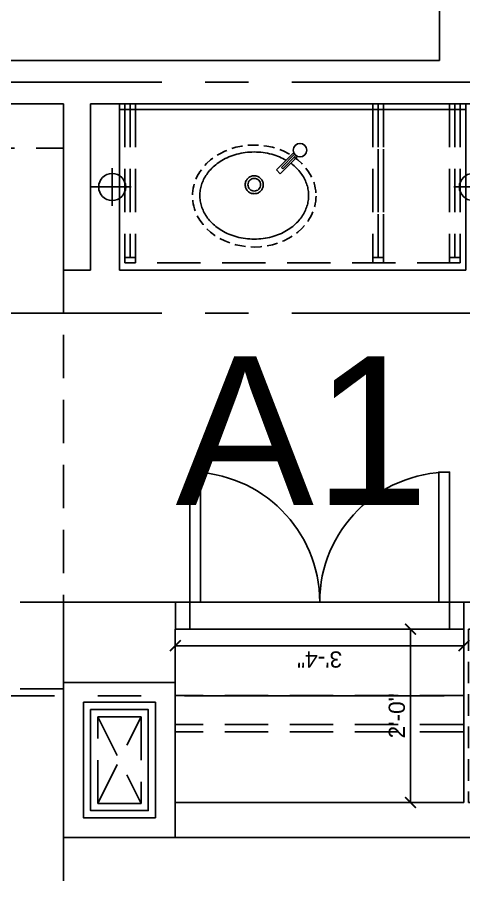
# Model space of a CAD drawing. Header units: inches. Extents: x 24000 to 28048, y 0 to 3165.
# Drawn here: x 24474.8 to 24536.7, y 1505.3 to 1625.3 of the extents above; entities that cross this region are included whole.
import ezdxf

# ---------------------------------------------------------------- set-up
doc = ezdxf.new("R2010")
doc.units = ezdxf.units.IN
doc.header["$LTSCALE"] = 48
doc.header["$MEASUREMENT"] = 0
for name, pattern in [('CENTER2', [1.125, 0.75, -0.125, 0.125, -0.125]), ('HIDDEN', [0.375, 0.25, -0.125]), ('HIDDEN2', [0.1875, 0.125, -0.0625])]:
    doc.linetypes.add(name, pattern=pattern)
for name, color, linetype in [('_0_Objects', 8, 'Continuous'), ('A-Door', 8, 'Continuous'), ('A-Door-Head', 8, 'Continuous'), ('A-Flor-Case', 8, 'Continuous'), ('A-Flor-Case-Hidden', 8, 'HIDDEN2'), ('A-Flor-Outline', 8, 'Continuous'), ('A-Flor-Ovhd', 8, 'HIDDEN2'), ('A-Flor-Pfix', 8, 'Continuous'), ('A-Flor-Soffit', 8, 'HIDDEN2'), ('A-Flor-Wall Mtd Fixture', 8, 'Continuous'), ('A-Grid(3-32)', 8, 'CENTER2'), ('A-HVAC', 8, 'HIDDEN2'), ('A-Wall-Full', 8, 'Continuous')]:
    doc.layers.add(name, color=color, linetype=linetype)
doc.layers.add('G-Anno-Nplt', color=8, linetype='Continuous', lineweight=18, plot=False)
doc.layers.add('G-Anno-View', color=8, linetype='Continuous', lineweight=18, plot=False)
doc.styles.add('G1DIM', font='arial.ttf')
doc.dimstyles.new('Aec-Arch-I-96', dxfattribs={"dimscale": 96, "dimtxt": 0.09375, "dimasz": 0.0625, "dimexe": 0.0625, "dimexo": 0.0625, "dimgap": 0.03125, "dimtad": 1, "dimdec": 3, "dimzin": 3, "dimdsep": 46, "dimlunit": 4, "dimtxsty": 'G1DIM', "dimblk": 'ARCHTICK', "dimcen": 0.09375, "dimclrd": 256, "dimclre": 256, "dimclrt": 256, "dimazin": 2, "dimtfac": 0.75, "dimtdec": 3, "dimtix": 1, "dimtmove": 2, "dimatfit": 2, "dimldrblk": 'OPEN90', "dimfxl": 0.0625, "dimtolj": 1, "dimtzin": 0, "dimarcsym": 0})

# ---------------------------------------------------------------- blocks, each defined once
blk = doc.blocks.new('4TH FLOOR - STRUCTURAL GRID')
at = {"layer": 'A-Grid(3-32)'}
for p, q in [((2119.384439320827, -14425.75000000001), (5897.614354035701, -14425.75000000001)), ((2119.384439320827, -14457.75000000001), (5897.614354035701, -14457.75000000001)), ((2104.499396678264, -14510.75001633568), (5912.499396678264, -14510.75001633568))]:
    blk.add_line(p, q, dxfattribs=at)
blk = doc.blocks.new('Suite Vanity and Bath 1')
at = {"layer": 'A-Wall-Full'}
blk.add_line((0, 72.875), (0, 0), dxfattribs=at)
blk = doc.blocks.new('King Suite 7')
at = {"layer": 'A-Wall-Full'}
blk.add_line((181.3661246222546, 2.999999999998181), (8.354249622239877, 2.999999999998181), dxfattribs=at)
blk.add_blockref('Suite Vanity and Bath 1', (181.3661246222546, 2.999999999998181))
blk = doc.blocks.new('Plumbing Chase')
at = {"layer": 'A-Flor-Outline', "linetype": 'HIDDEN2', "ltscale": 0.5}
blk.add_lwpolyline([(0.624999999992724, 0), (6.624999999992724, 0), (6.624999999992724, 24), (0.624999999992724, 24)], close=True, dxfattribs=at)
at = {"layer": 'G-Anno-Nplt'}
for centre in [(3.624999999992724, 18), (3.624999999992724, 12), (3.624999999992724, 6)]:
    blk.add_circle(centre, 2.5, dxfattribs=at)
blk = doc.blocks.new('18in door')
blk.add_lwpolyline([(0, 0), (1.5, 0), (1.5, 18), (0, 18)], close=True)
blk.add_arc((0, 0), 18, 0, 90)
blk = doc.blocks.new('Single 12x6 HVAC Shaft')
at = {"layer": 'A-Flor-Outline'}
blk.add_lwpolyline([(3.75, 17.75), (11.75, 17.75), (11.75, 3.75), (3.75, 3.75)], close=True, dxfattribs=at)
at = {"layer": 'A-HVAC'}
for p, q in [((4.75, 16.75), (10.75, 4.75)), ((4.75, 4.75), (10.75, 16.75))]:
    blk.add_line(p, q, dxfattribs=at)
blk.add_lwpolyline([(4.75, 16.75), (10.75, 16.75), (10.75, 4.75), (4.75, 4.75)], close=True, dxfattribs=at)
at = {"layer": 'A-Wall-Full'}
for points in [[(0, 21.5), (15.5, 21.5), (15.5, 0), (0, 0)], [(2.75, 18.75), (12.75, 18.75), (12.75, 2.75), (2.75, 2.75)]]:
    blk.add_lwpolyline(points, close=True, dxfattribs=at)
blk = doc.blocks.new('wall sconce')
for p, q in [((2, -2.625), (2, 2.625)), ((-1, 0), (4.625, 0))]:
    blk.add_line(p, q)
blk.add_circle((2, 0), 1.875)
blk = doc.blocks.new('sink1915rear')
for p, q in [((-6.004823403472336, -4.539642394007879), (-3.607189023905249, -6.937276773574965)), ((-5.778622522350549, -4.412289884536392), (-3.960742414498522, -6.230169992388417)), ((-5.601845827053911, -4.235513189239756), (-3.783965719201888, -6.05339329709178)), ((-5.474493317582425, -4.009312308117968), (-3.076858938015338, -6.406946687685053)), ((-3.960742414498522, -6.230169992388417), (-3.783965719201888, -6.05339329709178)), ((-3.607189023905249, -6.937276773574965), (-3.076858938015338, -6.406946687685053))]:
    blk.add_line(p, q)
blk.add_circle((-6.347227801003122, -3.666907910587183), 0.9375)
for points, knots in [([(0.0004528601065345583, -3.91076877255836), (-0.4126250764766866, -3.926481334309422), (-1.229345721615267, -3.957547562818874), (-2.411726861462984, -4.201425570674523), (-3.481891077401134, -4.565371331874287), (-4.132568998395769, -4.888289128985303), (-4.42554070006971, -5.058264925630697)], [0, 0, 0, 0, 1.238365004979438, 2.448444170486671, 3.606048187069407, 4.621257040060851, 4.621257040060851, 4.621257040060851, 4.621257040060851]), ([(-5.068493935649283, -5.475971861836875), (-5.158453843785232, -5.541295895701818), (-5.499234016115146, -5.801062842462793), (-6.033423511483338, -6.293099343300849), (-6.597211587900805, -6.98617685947119), (-7.025952191445331, -7.708484889703257), (-7.324374776655734, -8.448638472511954), (-7.500775518326225, -9.197108066528614), (-7.559659323057947, -9.949188037262637), (-7.500745584228877, -10.70145636589178), (-7.324216297325545, -11.45046201719007), (-7.025472792042468, -12.19140276557655), (-6.596190983354095, -12.91461983421322), (-6.031694278158003, -13.60861709277041), (-5.327277413640399, -14.25751553891327), (-4.481233270928467, -14.83824198700177), (-3.502784771569392, -15.32976732019944), (-2.408215916333365, -15.70215543521141), (-1.22713508602255, -15.94594164893018), (-0.4117005270669409, -15.97701054819682), (0.0004589975065272256, -15.99271425195836)], [5.387657404741645, 5.387657404741645, 5.387657404741645, 5.387657404741645, 5.720939566022763, 6.671914558966629, 7.558930469905226, 8.391938934834847, 9.182353751364623, 9.94385050592812, 10.6900528230439, 11.43645772895954, 12.19852389533066, 12.98981513865818, 13.82391691069281, 14.71212740683209, 15.6642881085877, 16.68723626789985, 17.78085518532396, 18.93843724306726, 20.14741629025649, 21.38303016869123, 21.38303016869123, 21.38303016869123, 21.38303016869123])]:
    blk.add_open_spline(points, degree=3, knots=knots)
for points in [[(0.0004528598065292044, -3.910768090758356), (1.235398677506524, -3.992301177658359), (2.421989394306536, -4.229653737358358), (3.51674184070653, -4.605959435758358), (4.492905708806532, -5.097619465258358), (5.333913246206535, -5.678187459458357), (6.032236193606522, -6.323730615858359), (6.590464929406522, -7.013078333958358), (7.014007638706531, -7.730387864458358), (7.308822586206531, -8.463773831658358), (7.482779795906524, -9.205143845458359), (7.540467743906532, -9.949121220958357), (7.482760787506535, -10.69330034585836), (7.308676673006531, -11.43522553545836), (7.013537163906534, -12.16942574765836), (6.589443024006528, -12.88767952865836), (6.030482920006534, -13.57797237235836), (5.331320934106529, -14.22435491845836), (4.489510967006524, -14.80557130815836), (3.512820066106528, -15.29762395235836), (2.418128098406527, -15.67403827005836), (1.232639430006529, -15.91129127545836), (0.000458997406525441, -15.99271460255836)], [(0.0001532756065358853, -9.702288986758358), (-0.4781987342934713, -9.607139346958359), (-0.8837266100934755, -9.336176053958358), (-1.154693306093471, -8.930650118958358), (-1.249846724393464, -8.452298014358359), (-1.154698973993476, -7.973941538058359), (-0.8837337915934711, -7.568409100958359), (-0.4782032952934685, -7.297440515658359), (0.0001532756065358853, -7.20228898665836)], [(0.0001532816065292764, -7.57728898665836), (-0.3346915431934718, -7.643893076658358), (-0.6185694750934658, -7.833574870258357), (-0.8082429797934694, -8.117445001858357), (-0.8748467242934694, -8.452295324158356), (-0.8082390134934698, -8.787142547058359), (-0.6185644455934707, -9.07100813245836), (-0.3346883527934708, -9.260686218258357), (0.0001532824065293426, -9.32728898665836)], [(0.0001532756065358853, -9.702288986758358), (0.4785052856065306, -9.607139346958359), (0.8840331614065349, -9.336176053958358), (1.154999857306535, -8.930650118958358), (1.250153275606536, -8.452298014358359), (1.155005525206533, -7.973941538058359), (0.8840403429065304, -7.568409100958359), (0.4785098466065278, -7.297440515658359), (0.0001532756065358853, -7.20228898665836)], [(0.0001532816065292764, -7.57728898665836), (0.3349980945065312, -7.643893076658358), (0.6188760264065252, -7.833574870258357), (0.8085495311065358, -8.117445001858357), (0.8751532756065359, -8.452295324158356), (0.8085455648065292, -8.787142547058359), (0.61887099690653, -9.07100813245836), (0.3349949041065301, -9.260686218258357), (0.0001532824065293426, -9.32728898665836)]]:
    blk.add_spline(points, degree=3)
at = {"layer": 'A-Flor-Case-Hidden', "linetype": 'HIDDEN2', "ltscale": 0.25, "extrusion": (0, 0, -1)}
blk.add_ellipse((0.0001532769065306638, -10.01428898665836), major_axis=(-8.5625, 0), ratio=0.8248175182481752, dxfattribs=at)
blk = doc.blocks.new('41in Std Vanity')
at = {"layer": 'A-Flor-Case'}
for p, q in [((23.00000000001091, 52), (0, 52)), ((0.7500000000013642, 4), (0.7500000000109139, 52)), ((23.00000000000045, 4), (23.00000000001091, 52)), ((23.00000000000045, 4), (4.547473508864641e-13, 4))]:
    blk.add_line(p, q, dxfattribs=at)
at = {"layer": 'A-Flor-Case-Hidden'}
for p, q in [((0, 51.25), (22.00000000000091, 51.25)), ((0, 50.5), (21.25000000000114, 50.5)), ((22.00000000000091, 4.75), (22.00000000001, 51.125)), ((0, 49.75), (21.25000000000114, 49.75)), ((0, 16.875), (21.25000000000114, 16.875)), ((0, 16.125), (21.25000000000114, 16.125)), ((21.25000000000364, 16.125), (0.750000000003638, 16.125)), ((0, 15.375), (22.00000000000091, 15.375)), ((21.25000000000364, 15.375), (0.750000000003638, 15.375)), ((0, 6.25), (21.25000000000114, 6.25)), ((0, 5.5), (21.25000000000114, 5.5)), ((0, 4.75), (22.00000000000091, 4.75))]:
    blk.add_line(p, q, dxfattribs=at)
for points in [[(21.25000000000114, 49.75), (22.00000000000091, 49.75), (22.00000000000091, 51.25), (21.25000000000114, 51.25)], [(21.25000000000114, 16.875), (22.00000000000091, 16.875), (22.00000000000091, 15.375), (21.25000000000114, 15.375)], [(21.25000000000114, 6.25), (22.00000000000091, 6.25), (22.00000000000091, 4.75), (21.25000000000114, 4.75)]]:
    blk.add_lwpolyline(points, close=True, dxfattribs=at)
at = {"layer": 'A-Wall-Full'}
for p, q in [((0, 0), (0, 56)), ((0, 56), (23.00000000001091, 55.99999999999091)), ((23.00000000001091, 0), (0, 0))]:
    blk.add_line(p, q, dxfattribs=at)
at = {"layer": 'A-Flor-Pfix', "rotation": 90}
blk.add_blockref('sink1915rear', (2.736114859054396, 33.31233616187853), dxfattribs=at)
at = {"layer": 'A-Flor-Wall Mtd Fixture', "xscale": -1, "rotation": 90}
blk.add_blockref('wall sconce', (11.500000000005, 54.99999999999545), dxfattribs=at)
at = {"layer": 'A-Flor-Wall Mtd Fixture', "rotation": 90}
blk.add_blockref('wall sconce', (11.50000000000546, 1), dxfattribs=at)
blk = doc.blocks.new('_ArchTick')
at = {"linetype": 'ByBlock', "const_width": 0.15}
blk.add_lwpolyline([(-0.5, -0.5), (0.5, 0.5)], dxfattribs=at)
blk = doc.blocks.new('*D120')
at = {"layer": 'Defpoints', "transparency": 16777216}
for p in [(-44.24999999996908, -73.66177795123986), (-4.249999999965439, -73.66177795122712), (-4.249999999965439, -75.0334169595917)]:
    blk.add_point(p, dxfattribs=at)
at = {"layer": 'G-Anno-Nplt', "lineweight": -2, "transparency": 16777216}
for p, q in [((-44.24999999996907, -75.0334169595917), (-4.24999999996543, -75.0334169595917)), ((-44.24999999996907, -75.16177795123986), (-44.24999999996907, -76.5334169595917)), ((-4.24999999996543, -75.16177795122712), (-4.249999999965429, -76.5334169595917))]:
    blk.add_line(p, q, dxfattribs=at)
at = {"layer": 'G-Anno-Nplt', "lineweight": -2, "transparency": 16777216, "xscale": 1.5, "yscale": 1.5, "zscale": 1.5, "rotation": 180}
blk.add_blockref('_ArchTick', (-44.24999999996907, -75.0334169595917), dxfattribs=at)
at = {"layer": 'G-Anno-Nplt', "lineweight": -2, "transparency": 16777216, "xscale": 1.5, "yscale": 1.5, "zscale": 1.5}
blk.add_blockref('_ArchTick', (-4.24999999996543, -75.0334169595917), dxfattribs=at)
at = {"layer": 'G-Anno-Nplt', "transparency": 16777216, "insert": (-24.24999999996725, -76.93297357623564), "char_height": 2.25, "attachment_point": 5, "rotation": 180, "style": 'G1DIM'}
blk.add_mtext('\\A1;3\'-4"', dxfattribs=at)
blk = doc.blocks.new('_Open90')
at = {"linetype": 'ByBlock', "lineweight": -2}
for p, q in [((0, 0), (-1, 0)), ((-0.5, 0.5), (0, 0)), ((0, 0), (-0.5, -0.5))]:
    blk.add_line(p, q, dxfattribs=at)
blk = doc.blocks.new('*D121')
at = {"layer": 'Defpoints', "transparency": 16777216}
for p in [(-11.63997542260768, -72.75000000001091), (-10.39799127057086, -72.75000000001091), (-10.39799127057086, -96.75000000001455)]:
    blk.add_point(p, dxfattribs=at)
at = {"layer": 'G-Anno-Nplt', "lineweight": -2, "transparency": 16777216}
for p, q in [((-11.89799127057086, -72.75000000001091), (-13.13997542260768, -72.75000000001091)), ((-11.63997542260767, -96.75000000001455), (-11.63997542260768, -72.75000000001091)), ((-11.89799127057086, -96.75000000001455), (-13.13997542260767, -96.75000000001455))]:
    blk.add_line(p, q, dxfattribs=at)
at = {"layer": 'G-Anno-Nplt', "lineweight": -2, "transparency": 16777216, "xscale": 1.5, "yscale": 1.5, "zscale": 1.5}
for p, rotation in [((-11.63997542260768, -72.75000000001091), 90), ((-11.63997542260767, -96.75000000001455), 270)]:
    blk.add_blockref('_ArchTick', p, dxfattribs=dict(at, rotation=rotation))
at = {"layer": 'G-Anno-Nplt', "transparency": 16777216, "insert": (-13.53876464498148, -84.75000000001273), "char_height": 2.25, "attachment_point": 5, "rotation": 90.00000000000003, "style": 'G1DIM'}
blk.add_mtext('\\A1;2\'-0"', dxfattribs=at)
blk = doc.blocks.new('Studio Vanity and Closet Typ')
at = {"layer": 'A-Door'}
for points in [[(-42.23857701519773, -69.00000000001091), (-42.23857701519773, -72.75000000001091), (-44.23857701519773, -72.75000000001091), (-44.23857701519773, -69.00000000001091)], [(-6.238577015197734, -69.00000000001091), (-6.238577015197734, -72.75000000001091), (-4.238577015197734, -72.75000000001091), (-4.238577015197734, -69.00000000001091)]]:
    blk.add_lwpolyline(points, close=True, dxfattribs=at)
at = {"layer": 'A-Door-Head'}
blk.add_lwpolyline([(-42.23857701519773, -69.00000000001091), (-42.23857701519773, -72.75000000001091), (-6.238577015197734, -72.75000000001091), (-6.238577015197734, -69.00000000001091)], close=True, dxfattribs=at)
at = {"layer": 'A-Flor-Ovhd'}
for p, q in [((-4.374999999976353, -81.95499999999811), (-44.24999999996908, -81.9550000000072)), ((-4.374999999976353, -85.95499999999811), (-44.24999999996908, -85.9550000000072)), ((-4.374999999976353, -86.95499999999811), (-44.24999999996908, -86.9550000000072))]:
    blk.add_line(p, q, dxfattribs=at)
at = {"layer": 'A-Flor-Soffit'}
blk.add_line((-59.74999999999091, -23.00000000001273), (-59.74999999997999, -69.00000000001091), dxfattribs=at)
at = {"layer": 'A-Wall-Full'}
for p, q in [((-56.00000000000364, 0), (-55.99999999999091, -23.00000000001091)), ((0, 0), (0, -23.00000000001091)), ((-55.99999999999091, -23.00000000001091), (-59.74999999999091, -23.00000000001273)), ((-42.24999999996908, -69.00000000000546), (-59.74999999996908, -69.00000000001091)), ((-59.74999999996544, -101.6250000000236), (-59.74999999996908, -69.00000000001091)), ((-42.24999999996908, -69.00000000000546), (-42.24999999996908, -72.75000000000546)), ((3.092281986027956e-11, -69.00000000001091), (-6.249999999969077, -69.00000000001091)), ((-6.249999999969077, -69.00000000001091), (-6.249999999969077, -72.75000000001091)), ((-44.24999999996908, -80.12500000002001), (-44.24999999996908, -72.75000000001091)), ((-44.24999999996908, -72.75000000001091), (-42.24999999996908, -72.75000000000546)), ((-4.249999999969077, -72.75000000001091), (-6.249999999969077, -72.75000000001091)), ((-4.249999999969077, -72.75000000001091), (-4.249999999961801, -96.75000000001091)), ((-4.249999999961801, -96.75000000001091), (-44.24999999996908, -96.75000000002365)), ((3.000000000041837, -101.6250000000091), (-59.74999999996544, -101.6250000000236))]:
    blk.add_line(p, q, dxfattribs=at)
at = {"xscale": -1, "rotation": 90}
blk.add_blockref('41in Std Vanity', (0, 0), dxfattribs=at)
for name, p in [('Plumbing Chase', (-4.249999999961801, -96.75000000001091)), ('Single 12x6 HVAC Shaft', (-59.74999999996908, -101.62500000002))]:
    blk.add_blockref(name, p)
at = {"layer": 'A-Door'}
blk.add_blockref('18in door', (-42.23857701519773, -69.00000000001091), dxfattribs=at)
at = {"layer": 'A-Door', "xscale": -1}
blk.add_blockref('18in door', (-6.238577015197734, -69.00000000001091), dxfattribs=at)
at = {"layer": 'G-Anno-View', "insert": (-44.21606129757674, -34.94870699812054), "char_height": 20.58111220381943, "width": 161.6876703932754, "attachment_point": 1, "style": 'G1DIM'}
blk.add_mtext('A1', dxfattribs=at)
at = {"layer": 'G-Anno-Nplt'}
dim = blk.add_linear_dim(base=(-11.63997542260768, -72.75000000001091), p1=(-10.39799127057086, -96.75000000001455), p2=(-10.39799127057086, -72.75000000001091), angle=90, dimstyle='Aec-Arch-I-96', override={"dimscale": 24, "dimsah": 1, "dimclrt": 256}, dxfattribs=at)
dim.commit()
dim.dimension.update_dxf_attribs({"geometry": '*D121', "text_midpoint": (-13.53876464498148, -84.75000000001273)})
dim = blk.add_linear_dim(base=(-4.249999999965439, -75.0334169595917), p1=(-44.24999999996908, -73.66177795123986), p2=(-4.249999999965439, -73.66177795122712), dimstyle='Aec-Arch-I-96', override={"dimscale": 24, "dimsah": 1, "dimclrt": 256}, dxfattribs=at)
dim.commit()
dim.dimension.update_dxf_attribs({"geometry": '*D120', "text_midpoint": (-24.24999999996724, -76.93297357623564)})
blk = doc.blocks.new('King Studio 1- 05')
at = {"layer": 'A-Flor-Soffit'}
for p, q in [((9.11750000000211, 267.5400000000063), (9.11750000000211, 146.7499999999745)), ((72.00000000002001, 146.7499999999509), (72.0000000000191, 267.5400000000072)), ((84.00000000002001, 146.7499999999509), (84.0000000000191, 267.5400000000072)), ((104.6250000000291, 146.7499999999509), (216.4549999999399, 146.7499999999236))]:
    blk.add_line(p, q, dxfattribs=at)
at = {"layer": 'A-Wall-Full'}
for p, q in [((2.999999999992724, 146.7499999999764), (3.00000000001819, 267.5400000000081)), ((26.00000000002183, 146.7499999999727), (2.999999999992724, 146.7499999999764))]:
    blk.add_line(p, q, dxfattribs=at)
at = {"xscale": -1, "rotation": 90}
blk.add_blockref('Studio Vanity and Closet Typ', (3.000000000009095, 86.99999999998181), dxfattribs=at)

msp = doc.modelspace()

# ---------------------------------------------------------------- block references
at = {"layer": '_0_Objects', "linetype": 'HIDDEN'}
msp.add_blockref('4TH FLOOR - STRUCTURAL GRID', (22015.50060332174, 16042.007198477), dxfattribs=at)
at = {"layer": '_0_Objects'}
msp.add_blockref('King Suite 7', (24352.01167584546, 1616.257198476991), dxfattribs=at)
at = {"layer": '_0_Objects', "xscale": -1, "rotation": 90}
msp.add_blockref('King Studio 1- 05', (24628.00000001478, 1616.257198477006), dxfattribs=at)

doc.saveas('drawing.dxf')
